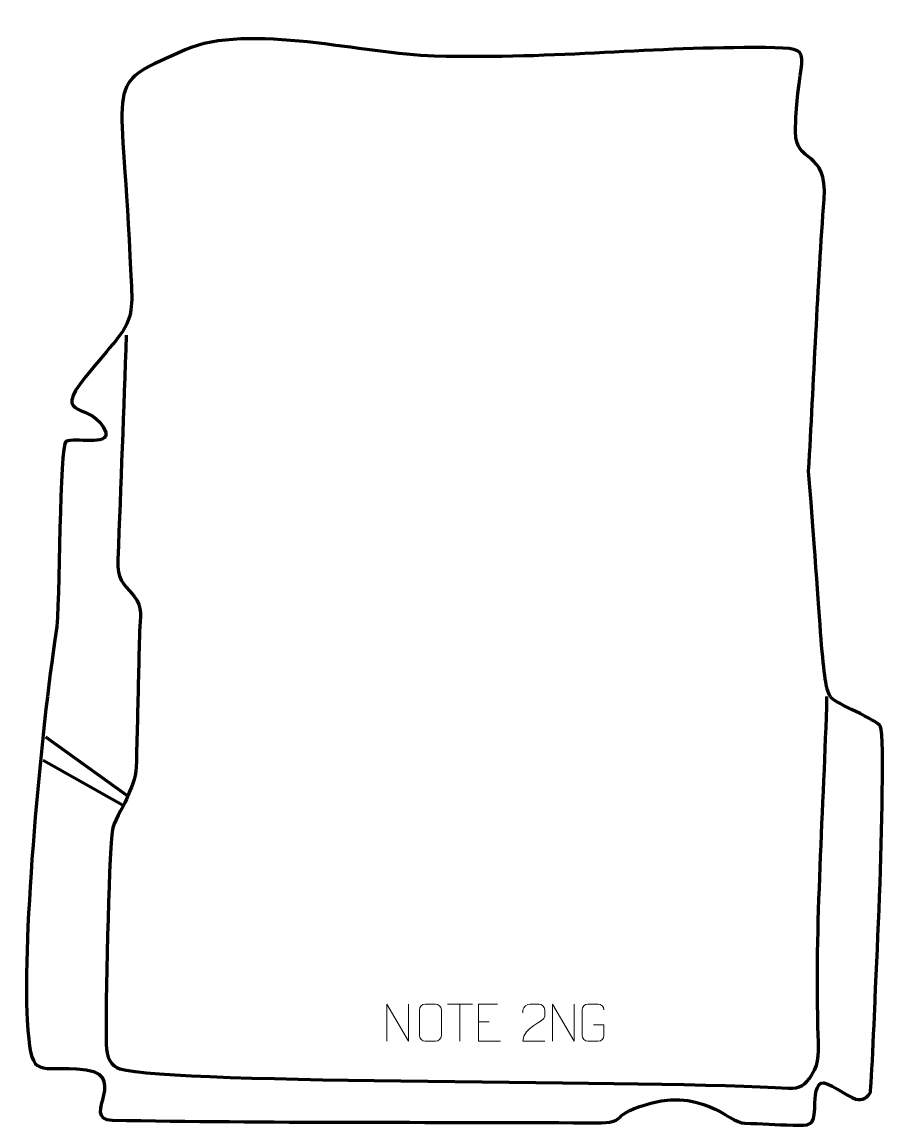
# Model space of a CAD drawing. Header units: millimetres. Extents: x -613 to -31, y 37 to 783.
import ezdxf

# ---------------------------------------------------------------- set-up
doc = ezdxf.new("R2010")
doc.units = ezdxf.units.MM
doc.header["$MEASUREMENT"] = 0
doc.layers.add('layer 2', color=7, linetype='Continuous')
doc.layers.add('layer 3', color=7, linetype='Continuous')

msp = doc.modelspace()

# ---------------------------------------------------------------- linework, layer by layer
at = {"layer": 'layer 2', "color": 140, "lineweight": 158}
msp.add_open_spline([(-542.3086, 571.0682), (-544.1822, 520.5108), (-545.8636, 469.9516), (-548.054, 419.406), (-548.054, 419.406), (-548.283, 405.7365), (-545.0358, 404.4242), (-537.2726, 394.8168), (-537.2726, 394.8168), (-530.8432, 386.86), (-532.9365, 380.475), (-533.2672, 370.9205), (-533.2672, 370.9205), (-533.62, 360.7302), (-533.7858, 350.5126), (-534.0476, 340.3173), (-534.0476, 340.3173), (-534.5751, 320.0019), (-534.9783, 299.6161), (-535.5896, 279.3136), (-535.5896, 279.3136), (-535.8445, 270.8475), (-539.0734, 265.2133), (-542.1377, 257.4989), (-542.1377, 257.4989), (-544.619, 251.2522), (-551.138, 242.0804), (-551.9294, 235.4057), (-551.9294, 235.4057), (-554.2289, 216.0084), (-556.2911, 115.7455), (-555.969, 91.6574), (-555.969, 91.6574), (-555.856, 83.2023), (-552.2416, 76.7175), (-546.7241, 75.178), (-546.7241, 75.178), (-508.3356, 64.4674), (-180.2262, 67.7505), (-94.7345, 62.1593), (-94.7345, 62.1593), (-86.33, 61.6097), (-83.2866, 64.1684), (-78.6021, 71.1129), (-78.6021, 71.1129), (-73.0213, 79.3862), (-74.0055, 88.1396), (-74.3263, 97.5567), (-74.3263, 97.5567), (-76.8172, 170.6683), (-70.317, 252.5482), (-68.3975, 326.9549)], degree=3, knots=[0, 0, 0, 0, 0.07142857, 0.07142857, 0.07142857, 0.07142857, 0.14285714, 0.14285714, 0.14285714, 0.14285714, 0.21428571, 0.21428571, 0.21428571, 0.21428571, 0.28571429, 0.28571429, 0.28571429, 0.28571429, 0.35714286, 0.35714286, 0.35714286, 0.35714286, 0.42857143, 0.42857143, 0.42857143, 0.42857143, 0.5, 0.5, 0.5, 0.5, 0.57142857, 0.57142857, 0.57142857, 0.57142857, 0.64285714, 0.64285714, 0.64285714, 0.64285714, 0.71428571, 0.71428571, 0.71428571, 0.71428571, 0.78571429, 0.78571429, 0.78571429, 0.78571429, 0.85714286, 0.85714286, 0.85714286, 0.85714286, 1, 1, 1, 1], dxfattribs=at)
for points in [[(-596.8583, 299.6221), (-596.8583, 299.6221), (-542.4691, 260.3719), (-542.4691, 260.3719)], [(-598.6013, 283.7268), (-598.6013, 283.7268), (-544.8609, 253.5625), (-544.8609, 253.5625)]]:
    msp.add_open_spline(points, degree=3, dxfattribs=at)
at = {"layer": 'layer 3', "color": 242, "lineweight": 158}
msp.add_open_spline([(-80.7907, 479.2273), (-71.5505, 360.9851), (-71.6716, 334.0052), (-65.5689, 326.0058), (-65.5689, 326.0058), (-62.7418, 322.3002), (-35.0209, 311.4433), (-32.1549, 306.5821), (-32.1549, 306.5821), (-30.5568, 303.8714), (-30.8761, 276.8379), (-30.9082, 271.3099), (-30.9082, 271.3099), (-31.2542, 224.3538), (-33.3924, 176.5754), (-35.4886, 129.6382), (-35.4886, 129.6382), (-35.814, 122.3377), (-38.3811, 61.3234), (-38.9909, 59.6538), (-38.9909, 59.6538), (-40.4246, 55.7291), (-44.6721, 53.5564), (-48.8305, 54.7112), (-48.8305, 54.7112), (-54.9299, 56.4052), (-68.2942, 67.4476), (-72.5965, 65.5521), (-72.5965, 65.5521), (-76.581, 63.7966), (-76.586, 51.771), (-76.7086, 48.2649), (-76.7086, 48.2649), (-77.0438, 36.5858), (-80.0562, 36.7961), (-91.3548, 37.087), (-91.3548, 37.087), (-102.2683, 37.4162), (-113.1041, 38.1249), (-124.0809, 38.3868), (-124.0809, 38.3868), (-134.8768, 38.6229), (-153.7101, 64.5864), (-194.9272, 49.7573), (-194.9272, 49.7573), (-217.7104, 41.5604), (-200.9661, 38.5089), (-229.8983, 38.6873), (-229.8983, 38.6873), (-334.7065, 39.3337), (-448.0724, 38.5018), (-551.935, 40.5093), (-551.935, 40.5093), (-575.052, 40.9561), (-536.1477, 73.656), (-575.8632, 75.2418), (-575.8632, 75.2418), (-604.2383, 76.3747), (-606.7756, 68.9005), (-609.2682, 108.0921), (-609.2682, 108.0921), (-612.7681, 163.123), (-599.8449, 306.3575), (-589.8572, 369.6303), (-589.8572, 369.6303), (-586.8979, 388.3779), (-587.7463, 496.8757), (-583.14, 499.214), (-583.14, 499.214), (-577.4145, 502.1205), (-553.7602, 496.0601), (-556.2133, 505.358), (-556.2133, 505.358), (-563.8074, 527.212), (-594.3956, 512.8565), (-569.7775, 542.9714), (-569.7775, 542.9714), (-534.0255, 586.706), (-537.2733, 573.1076), (-540.4409, 635.683), (-540.4409, 635.683), (-546.2566, 750.5709), (-556.4722, 739.8775), (-502.4588, 763.828), (-502.4588, 763.828), (-459.8944, 782.7018), (-380.4093, 760.7988), (-333.9882, 759.666), (-333.9882, 759.666), (-248.1084, 757.5705), (-187.4255, 766.1823), (-110.0562, 765.4083), (-110.0562, 765.4083), (-72.1482, 765.029), (-89.1022, 764.3633), (-89.748, 708.4675), (-89.748, 708.4675), (-89.9958, 687.0196), (-67.8039, 696.6371), (-70.3204, 662.9872), (-70.3204, 662.9872), (-74.5734, 606.118), (-77.4443, 537.752), (-80.7907, 479.2273)], degree=3, knots=[0, 0, 0, 0, 0.03703704, 0.03703704, 0.03703704, 0.03703704, 0.07407407, 0.07407407, 0.07407407, 0.07407407, 0.11111111, 0.11111111, 0.11111111, 0.11111111, 0.14814815, 0.14814815, 0.14814815, 0.14814815, 0.18518519, 0.18518519, 0.18518519, 0.18518519, 0.22222222, 0.22222222, 0.22222222, 0.22222222, 0.25925926, 0.25925926, 0.25925926, 0.25925926, 0.2962963, 0.2962963, 0.2962963, 0.2962963, 0.33333333, 0.33333333, 0.33333333, 0.33333333, 0.37037037, 0.37037037, 0.37037037, 0.37037037, 0.40740741, 0.40740741, 0.40740741, 0.40740741, 0.44444444, 0.44444444, 0.44444444, 0.44444444, 0.48148148, 0.48148148, 0.48148148, 0.48148148, 0.51851852, 0.51851852, 0.51851852, 0.51851852, 0.55555556, 0.55555556, 0.55555556, 0.55555556, 0.59259259, 0.59259259, 0.59259259, 0.59259259, 0.62962963, 0.62962963, 0.62962963, 0.62962963, 0.66666667, 0.66666667, 0.66666667, 0.66666667, 0.7037037, 0.7037037, 0.7037037, 0.7037037, 0.74074074, 0.74074074, 0.74074074, 0.74074074, 0.77777778, 0.77777778, 0.77777778, 0.77777778, 0.81481481, 0.81481481, 0.81481481, 0.81481481, 0.85185185, 0.85185185, 0.85185185, 0.85185185, 0.88888889, 0.88888889, 0.88888889, 0.88888889, 0.92592593, 0.92592593, 0.92592593, 0.92592593, 1, 1, 1, 1], dxfattribs=at)
at = {"layer": 'layer 3', "color": 250, "lineweight": 9}
for points, knots in [([(-366.1847, 93.9074), (-366.1847, 93.9074), (-366.1847, 118.8609), (-366.1847, 118.8609), (-366.1847, 118.8609), (-366.1847, 118.8609), (-351.5299, 93.9074), (-351.5299, 93.9074), (-351.5299, 93.9074), (-351.5299, 93.9074), (-351.5299, 118.8609), (-351.5299, 118.8609)], [0, 0, 0, 0, 0.25, 0.25, 0.25, 0.25, 0.5, 0.5, 0.5, 0.5, 1, 1, 1, 1]), ([(-340.1537, 118.8567), (-337.828, 118.8567), (-335.5019, 118.8567), (-333.1758, 118.8567), (-333.1758, 118.8567), (-331.2292, 118.8923), (-329.2378, 117.4007), (-329.2111, 114.9631), (-329.2111, 114.9631), (-329.2115, 109.2162), (-329.2115, 103.4689), (-329.2111, 97.7212), (-329.2111, 97.7212), (-329.3509, 95.3978), (-331.0281, 93.9182), (-333.1758, 93.9074), (-333.1758, 93.9074), (-335.5077, 93.9078), (-337.8396, 93.9078), (-340.1711, 93.9074), (-340.1711, 93.9074), (-342.0961, 93.802), (-344.0682, 95.6865), (-344.057, 97.7038), (-344.057, 97.7038), (-344.0567, 103.4739), (-344.0567, 109.2436), (-344.057, 115.0129), (-344.057, 115.0129), (-344.0528, 117.151), (-342.3061, 118.8702), (-340.1537, 118.8567)], [0, 0, 0, 0, 0.11111111, 0.11111111, 0.11111111, 0.11111111, 0.22222222, 0.22222222, 0.22222222, 0.22222222, 0.33333333, 0.33333333, 0.33333333, 0.33333333, 0.44444444, 0.44444444, 0.44444444, 0.44444444, 0.55555556, 0.55555556, 0.55555556, 0.55555556, 0.66666667, 0.66666667, 0.66666667, 0.66666667, 0.77777778, 0.77777778, 0.77777778, 0.77777778, 1, 1, 1, 1]), ([(-291.1931, 118.857), (-291.1931, 118.857), (-304.067, 118.857), (-304.067, 118.857), (-304.067, 118.857), (-304.067, 118.857), (-304.067, 93.9034), (-304.067, 93.9034), (-304.067, 93.9034), (-304.067, 93.9034), (-289.2012, 93.9034), (-289.2012, 93.9034)], [0, 0, 0, 0, 0.25, 0.25, 0.25, 0.25, 0.5, 0.5, 0.5, 0.5, 1, 1, 1, 1]), ([(-259.2626, 93.8931), (-264.177, 93.8934), (-269.0914, 93.8934), (-274.0055, 93.8931), (-274.0055, 93.8931), (-274.0055, 103.8254), (-259.3545, 106.4666), (-259.2626, 110.7769), (-259.2626, 110.7769), (-259.2629, 112.201), (-259.2629, 113.6247), (-259.2626, 115.048), (-259.2626, 115.048), (-259.2795, 117.1251), (-261.4023, 118.8499), (-263.0733, 118.8672), (-263.0733, 118.8672), (-265.1465, 118.8668), (-267.2194, 118.8668), (-269.2918, 118.8672), (-269.2918, 118.8672), (-271.1139, 118.8837), (-273.9386, 117.0916), (-274.0055, 114.998), (-274.0055, 114.998), (-274.0055, 114.998), (-274.0055, 112.9432), (-274.0055, 112.9432)], [0, 0, 0, 0, 0.125, 0.125, 0.125, 0.125, 0.25, 0.25, 0.25, 0.25, 0.375, 0.375, 0.375, 0.375, 0.5, 0.5, 0.5, 0.5, 0.625, 0.625, 0.625, 0.625, 0.75, 0.75, 0.75, 0.75, 1, 1, 1, 1]), ([(-253.9615, 93.9035), (-253.9615, 93.9035), (-253.9615, 118.857), (-253.9615, 118.857), (-253.9615, 118.857), (-253.9615, 118.857), (-239.3067, 93.9035), (-239.3067, 93.9035), (-239.3067, 93.9035), (-239.3067, 93.9035), (-239.3067, 118.857), (-239.3067, 118.857)], [0, 0, 0, 0, 0.25, 0.25, 0.25, 0.25, 0.5, 0.5, 0.5, 0.5, 1, 1, 1, 1]), ([(-226.3792, 104.8892), (-226.3792, 104.8892), (-219.2111, 104.8892), (-219.2111, 104.8892), (-219.2111, 104.8892), (-219.2111, 104.8892), (-219.2111, 97.7211), (-219.2111, 97.7211), (-219.2111, 97.7211), (-219.3508, 95.3977), (-221.028, 93.9181), (-223.1758, 93.9073), (-223.1758, 93.9073), (-225.5076, 93.9077), (-227.8396, 93.9077), (-230.1711, 93.9073), (-230.1711, 93.9073), (-232.096, 93.8019), (-234.0682, 95.6864), (-234.057, 97.7037), (-234.057, 97.7037), (-234.0566, 103.4738), (-234.0566, 109.2435), (-234.057, 115.0128), (-234.057, 115.0128), (-234.0528, 117.1509), (-232.306, 118.8701), (-230.1537, 118.8567), (-230.1537, 118.8567), (-227.828, 118.8567), (-225.5019, 118.8567), (-223.1758, 118.8567), (-223.1758, 118.8567), (-221.2291, 118.8921), (-219.2377, 117.4006), (-219.2111, 114.9629)], [0, 0, 0, 0, 0.1, 0.1, 0.1, 0.1, 0.2, 0.2, 0.2, 0.2, 0.3, 0.3, 0.3, 0.3, 0.4, 0.4, 0.4, 0.4, 0.5, 0.5, 0.5, 0.5, 0.6, 0.6, 0.6, 0.6, 0.7, 0.7, 0.7, 0.7, 0.8, 0.8, 0.8, 0.8, 1, 1, 1, 1])]:
    msp.add_open_spline(points, degree=3, knots=knots, dxfattribs=at)
for points in [[(-325.1277, 118.8335), (-325.1277, 118.8335), (-308.1405, 118.8335), (-308.1405, 118.8335)], [(-316.6339, 93.9035), (-316.6339, 93.9035), (-316.6339, 118.857), (-316.6339, 118.857)], [(-304.067, 106.9773), (-304.067, 106.9773), (-296.8989, 106.9773), (-296.8989, 106.9773)]]:
    msp.add_open_spline(points, degree=3, dxfattribs=at)

doc.saveas('drawing.dxf')
